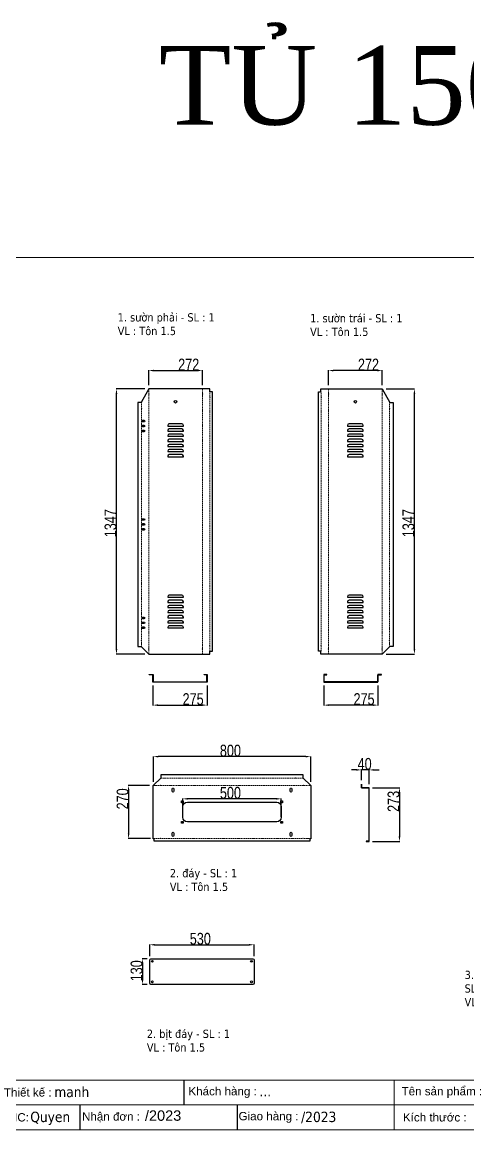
# Model space of a CAD drawing. Header units: inches. Extents: x 21 to 136330, y 8 to 58290.
# Drawn here: x 33193 to 35459, y 11482 to 17110 of the extents above; entities that cross this region are included whole.
import ezdxf
from ezdxf.enums import TextEntityAlignment as Align

# ---------------------------------------------------------------- set-up
doc = ezdxf.new("R2010")
doc.units = ezdxf.units.IN
doc.header["$MEASUREMENT"] = 0
doc.linetypes.add('HIDDEN', pattern=[9.525, 6.35, -3.175])
for name, color, linetype in [('0 KHUNG KT01', 7, 'Continuous'), ('1-EMC-ACESS', 4, 'Continuous'), ('@.0.DM. NÉT CHÍNH', 7, 'Continuous')]:
    doc.layers.add(name, color=color, linetype=linetype)
doc.layers.add('0 TĂNG CỨNG', color=7, linetype='Continuous', lineweight=15)
doc.layers.add('@.0.DM. NÉT ĐỨT', color=8, linetype='HIDDEN', lineweight=9)
doc.layers.add('@.DM. KÍCH THƯỚC', color=8, linetype='Continuous', transparency=0.2)
doc.layers.add('@.DM. KÍCH THƯỚC @ 1', color=8, linetype='Continuous', transparency=0.2)
doc.styles.add('ARIAL', font='arial.ttf')
doc.styles.add('Note Text (ISO)', font='tahoma.ttf')
doc.styles.add('roman', font='roman.shx', dxfattribs={"width": 0.8})
doc.styles.add('Tahoma (Input Text)', font='tahoma.ttf')
doc.dimstyles.new('Kích thước Duy Mạnh', dxfattribs={"dimtxt": 30, "dimasz": 25, "dimexe": 1.25, "dimexo": 20, "dimtad": 1, "dimdec": 1, "dimtxsty": 'roman', "dimcen": 2.5, "dimclrd": 8, "dimclre": 8, "dimclrt": 2, "dimadec": 0, "dimazin": 0, "dimtfac": 1, "dimtdec": 1, "dimtix": 1, "dimtmove": 0, "dimatfit": 3, "dimfxl": 1, "dimtfillclr": 1, "dimarcsym": 0})

# ---------------------------------------------------------------- blocks, each defined once
blk = doc.blocks.new('*D1231')
at = {"layer": '@.DM. KÍCH THƯỚC', "color": 8, "lineweight": -2, "transparency": 16777216}
for p, q in [((33860.2, 13250.6), (33860.2, 13379.8)), ((34660.2, 13250.6), (34660.2, 13379.8))]:
    blk.add_line(p, q, dxfattribs=at)
at = {"layer": '@.DM. KÍCH THƯỚC', "lineweight": -2, "transparency": 16777216}
blk.add_line((34635.2, 13378.5), (33885.2, 13378.5), dxfattribs=at)
at = {"layer": '@.DM. KÍCH THƯỚC', "transparency": 16777216}
for points in [[(33885.2, 13382.7), (33885.2, 13374.4), (33860.2, 13378.5)], [(34635.2, 13382.7), (34635.2, 13374.4), (34660.2, 13378.5)]]:
    blk.add_solid(points, dxfattribs=at)
at = {"layer": 'Defpoints', "color": 0, "transparency": 16777216}
for p in [(33860.2, 13378.5), (33860.2, 13230.6), (34660.2, 13230.6)]:
    blk.add_point(p, dxfattribs=at)
at = {"layer": '@.DM. KÍCH THƯỚC', "color": 2, "transparency": 16777216, "insert": (34198.5, 13439.1), "char_height": 60, "attachment_point": 1, "style": 'roman'}
blk.add_mtext('800', dxfattribs=at)
blk = doc.blocks.new('*D1232')
at = {"layer": '@.DM. KÍCH THƯỚC', "color": 8, "lineweight": -2, "transparency": 16777216}
for p, q in [((33842.2, 12365.6), (33842.2, 12423.9)), ((34372.2, 12365.6), (34372.2, 12423.9))]:
    blk.add_line(p, q, dxfattribs=at)
at = {"layer": '@.DM. KÍCH THƯỚC', "lineweight": -2, "transparency": 16777216}
blk.add_line((33867.2, 12422.6), (34347.2, 12422.6), dxfattribs=at)
at = {"layer": '@.DM. KÍCH THƯỚC', "transparency": 16777216}
for points in [[(33867.2, 12426.8), (33867.2, 12418.4), (33842.2, 12422.6)], [(34347.2, 12426.8), (34347.2, 12418.4), (34372.2, 12422.6)]]:
    blk.add_solid(points, dxfattribs=at)
at = {"layer": 'Defpoints', "color": 0, "transparency": 16777216}
for p in [(34372.2, 12422.6), (33842.2, 12345.6), (34372.2, 12345.6)]:
    blk.add_point(p, dxfattribs=at)
at = {"layer": '@.DM. KÍCH THƯỚC', "color": 2, "transparency": 16777216, "insert": (34045.5, 12483.2), "char_height": 60, "attachment_point": 1, "style": 'roman'}
blk.add_mtext('530', dxfattribs=at)
blk = doc.blocks.new('*D1233')
at = {"layer": '@.DM. KÍCH THƯỚC', "color": 8, "lineweight": -2, "transparency": 16777216}
for p, q in [((33828.2, 12351.6), (33804.2, 12351.6)), ((33828.2, 12221.6), (33804.2, 12221.6))]:
    blk.add_line(p, q, dxfattribs=at)
at = {"layer": '@.DM. KÍCH THƯỚC', "lineweight": -2, "transparency": 16777216}
blk.add_line((33805.5, 12326.6), (33805.5, 12246.6), dxfattribs=at)
at = {"layer": '@.DM. KÍCH THƯỚC', "transparency": 16777216}
for points in [[(33801.3, 12326.6), (33809.6, 12326.6), (33805.5, 12351.6)], [(33801.3, 12246.6), (33809.6, 12246.6), (33805.5, 12221.6)]]:
    blk.add_solid(points, dxfattribs=at)
at = {"layer": 'Defpoints', "color": 0, "transparency": 16777216}
for p in [(33848.2, 12351.6), (33805.5, 12221.6), (33848.2, 12221.6)]:
    blk.add_point(p, dxfattribs=at)
at = {"layer": '@.DM. KÍCH THƯỚC', "color": 2, "transparency": 16777216, "insert": (33744.8, 12236.9), "char_height": 60, "attachment_point": 1, "rotation": 90, "style": 'roman'}
blk.add_mtext('130', dxfattribs=at)
blk = doc.blocks.new('*D1234')
at = {"layer": '@.DM. KÍCH THƯỚC', "color": 8, "lineweight": -2, "transparency": 16777216}
for p, q in [((34010.2, 13072.5), (34010.2, 13165.3)), ((34510.2, 13072.5), (34510.2, 13165.3))]:
    blk.add_line(p, q, dxfattribs=at)
at = {"layer": '@.DM. KÍCH THƯỚC', "lineweight": -2, "transparency": 16777216}
blk.add_line((34485.2, 13164.1), (34035.2, 13164.1), dxfattribs=at)
at = {"layer": '@.DM. KÍCH THƯỚC', "transparency": 16777216}
for points in [[(34035.2, 13168.3), (34035.2, 13159.9), (34010.2, 13164.1)], [(34485.2, 13168.3), (34485.2, 13159.9), (34510.2, 13164.1)]]:
    blk.add_solid(points, dxfattribs=at)
at = {"layer": 'Defpoints', "color": 0, "transparency": 16777216}
for p in [(34010.2, 13164.1), (34010.2, 13052.5), (34510.2, 13052.5)]:
    blk.add_point(p, dxfattribs=at)
at = {"layer": '@.DM. KÍCH THƯỚC', "color": 2, "transparency": 16777216, "insert": (34198.5, 13224.7), "char_height": 60, "attachment_point": 1, "style": 'roman'}
blk.add_mtext('500', dxfattribs=at)
blk = doc.blocks.new('*D1236')
at = {"layer": '@.DM. KÍCH THƯỚC', "color": 8, "lineweight": -2, "transparency": 16777216}
for p, q in [((33836.9, 15266.6), (33836.9, 15341.2)), ((34109.3, 15266.6), (34109.3, 15341.2))]:
    blk.add_line(p, q, dxfattribs=at)
at = {"layer": '@.DM. KÍCH THƯỚC', "lineweight": -2, "transparency": 16777216}
blk.add_line((33861.9, 15339.9), (34084.3, 15339.9), dxfattribs=at)
at = {"layer": '@.DM. KÍCH THƯỚC', "transparency": 16777216}
for points in [[(33861.9, 15344.1), (33861.9, 15335.7), (33836.9, 15339.9)], [(34084.3, 15344.1), (34084.3, 15335.7), (34109.3, 15339.9)]]:
    blk.add_solid(points, dxfattribs=at)
at = {"layer": 'Defpoints', "color": 0, "transparency": 16777216}
for p in [(34109.3, 15339.9), (33836.9, 15246.6), (34109.3, 15246.6)]:
    blk.add_point(p, dxfattribs=at)
at = {"layer": '@.DM. KÍCH THƯỚC', "color": 2, "transparency": 16777216, "insert": (33986.4, 15400.5), "char_height": 60, "attachment_point": 1, "style": 'roman'}
blk.add_mtext('272', dxfattribs=at)
blk = doc.blocks.new('*D1237')
at = {"layer": '@.DM. KÍCH THƯỚC', "color": 8, "lineweight": -2, "transparency": 16777216}
for p, q in [((33816.9, 15246.6), (33671.6, 15246.6)), ((33816.3, 13899.6), (33671.6, 13899.6))]:
    blk.add_line(p, q, dxfattribs=at)
at = {"layer": '@.DM. KÍCH THƯỚC', "lineweight": -2, "transparency": 16777216}
blk.add_line((33672.8, 13924.6), (33672.8, 15221.6), dxfattribs=at)
at = {"layer": '@.DM. KÍCH THƯỚC', "transparency": 16777216}
for points in [[(33668.7, 15221.6), (33677, 15221.6), (33672.8, 15246.6)], [(33668.7, 13924.6), (33677, 13924.6), (33672.8, 13899.6)]]:
    blk.add_solid(points, dxfattribs=at)
at = {"layer": 'Defpoints', "color": 0, "transparency": 16777216}
for p in [(33672.8, 15246.6), (33836.9, 15246.6), (33836.3, 13899.6)]:
    blk.add_point(p, dxfattribs=at)
at = {"layer": '@.DM. KÍCH THƯỚC', "color": 2, "transparency": 16777216, "insert": (33612.2, 14493.1), "char_height": 60, "attachment_point": 1, "rotation": 90, "style": 'roman'}
blk.add_mtext('1347', dxfattribs=at)
blk = doc.blocks.new('*D1240')
at = {"layer": '@.DM. KÍCH THƯỚC', "color": 8, "lineweight": -2, "transparency": 16777216}
for p, q in [((33841.1, 13232.3), (33733.1, 13232.3)), ((33845.2, 12961.9), (33733.1, 12961.9))]:
    blk.add_line(p, q, dxfattribs=at)
at = {"layer": '@.DM. KÍCH THƯỚC', "lineweight": -2, "transparency": 16777216}
blk.add_line((33734.3, 13207.3), (33734.3, 12986.9), dxfattribs=at)
at = {"layer": '@.DM. KÍCH THƯỚC', "transparency": 16777216}
for points in [[(33730.2, 13207.3), (33738.5, 13207.3), (33734.3, 13232.3)], [(33730.2, 12986.9), (33738.5, 12986.9), (33734.3, 12961.9)]]:
    blk.add_solid(points, dxfattribs=at)
at = {"layer": 'Defpoints', "color": 0, "transparency": 16777216}
for p in [(33861.1, 13232.3), (33734.3, 12961.9), (33865.2, 12961.9)]:
    blk.add_point(p, dxfattribs=at)
at = {"layer": '@.DM. KÍCH THƯỚC', "color": 2, "transparency": 16777216, "insert": (33673.7, 13110.4), "char_height": 60, "attachment_point": 1, "rotation": 90, "style": 'roman'}
blk.add_mtext('270', dxfattribs=at)
blk = doc.blocks.new('*D1241')
at = {"layer": '@.DM. KÍCH THƯỚC', "color": 8, "lineweight": -2, "transparency": 16777216}
for p, q in [((34974.6, 13220.8), (35112.6, 13220.8)), ((34974.6, 12947.8), (35112.6, 12947.8))]:
    blk.add_line(p, q, dxfattribs=at)
at = {"layer": '@.DM. KÍCH THƯỚC', "lineweight": -2, "transparency": 16777216}
blk.add_line((35111.4, 13195.8), (35111.4, 12972.8), dxfattribs=at)
at = {"layer": '@.DM. KÍCH THƯỚC', "transparency": 16777216}
for points in [[(35107.2, 13195.8), (35115.5, 13195.8), (35111.4, 13220.8)], [(35107.2, 12972.8), (35115.5, 12972.8), (35111.4, 12947.8)]]:
    blk.add_solid(points, dxfattribs=at)
at = {"layer": 'Defpoints', "color": 0, "transparency": 16777216}
for p in [(34954.6, 13220.8), (34954.6, 12947.8), (35111.4, 12947.8)]:
    blk.add_point(p, dxfattribs=at)
at = {"layer": '@.DM. KÍCH THƯỚC', "color": 2, "transparency": 16777216, "insert": (35050.8, 13097.6), "char_height": 60, "attachment_point": 1, "rotation": 90, "style": 'roman'}
blk.add_mtext('273', dxfattribs=at)
blk = doc.blocks.new('*D1242')
at = {"layer": '@.DM. KÍCH THƯỚC', "color": 8, "lineweight": -2, "transparency": 16777216}
for p, q in [((33858.1, 13739.3), (33858.1, 13638.9)), ((34133.1, 13739.3), (34133.1, 13638.9))]:
    blk.add_line(p, q, dxfattribs=at)
at = {"layer": '@.DM. KÍCH THƯỚC', "lineweight": -2, "transparency": 16777216}
blk.add_line((33883.1, 13640.2), (34108.1, 13640.2), dxfattribs=at)
at = {"layer": '@.DM. KÍCH THƯỚC', "transparency": 16777216}
for points in [[(33883.1, 13644.4), (33883.1, 13636), (33858.1, 13640.2)], [(34108.1, 13644.4), (34108.1, 13636), (34133.1, 13640.2)]]:
    blk.add_solid(points, dxfattribs=at)
at = {"layer": 'Defpoints', "color": 0, "transparency": 16777216}
for p in [(33858.1, 13759.3), (34133.1, 13759.3), (34133.1, 13640.2)]:
    blk.add_point(p, dxfattribs=at)
at = {"layer": '@.DM. KÍCH THƯỚC', "color": 2, "transparency": 16777216, "insert": (34008.9, 13700.8), "char_height": 60, "attachment_point": 1, "style": 'roman'}
blk.add_mtext('275', dxfattribs=at)
blk = doc.blocks.new('*D1248')
at = {"layer": '@.DM. KÍCH THƯỚC', "lineweight": -2, "transparency": 16777216}
for p, q in [((34892.6, 13311.1), (34867.6, 13311.1)), ((34957.6, 13311.1), (34917.6, 13311.1)), ((34982.6, 13311.1), (35007.6, 13311.1))]:
    blk.add_line(p, q, dxfattribs=at)
at = {"layer": '@.DM. KÍCH THƯỚC', "color": 8, "lineweight": -2, "transparency": 16777216}
for p, q in [((34917.6, 13259.3), (34917.6, 13312.4)), ((34957.6, 13237.8), (34957.6, 13312.4))]:
    blk.add_line(p, q, dxfattribs=at)
at = {"layer": '@.DM. KÍCH THƯỚC', "transparency": 16777216}
for points in [[(34892.6, 13315.3), (34892.6, 13306.9), (34917.6, 13311.1)], [(34982.6, 13315.3), (34982.6, 13306.9), (34957.6, 13311.1)]]:
    blk.add_solid(points, dxfattribs=at)
at = {"layer": 'Defpoints', "color": 0, "transparency": 16777216}
for p in [(34917.6, 13311.1), (34917.6, 13239.3), (34957.6, 13217.8)]:
    blk.add_point(p, dxfattribs=at)
at = {"layer": '@.DM. KÍCH THƯỚC', "color": 2, "transparency": 16777216, "insert": (34898.7, 13371.7), "char_height": 60, "attachment_point": 1, "style": 'roman'}
blk.add_mtext('40', dxfattribs=at)
blk = doc.blocks.new('*D1283')
at = {"layer": '@.DM. KÍCH THƯỚC', "color": 8, "lineweight": -2, "transparency": 16777216}
for p, q in [((34750.9, 15266.6), (34750.9, 15341.2)), ((35023.2, 15266.6), (35023.2, 15341.2))]:
    blk.add_line(p, q, dxfattribs=at)
at = {"layer": '@.DM. KÍCH THƯỚC', "lineweight": -2, "transparency": 16777216}
blk.add_line((34998.2, 15339.9), (34775.9, 15339.9), dxfattribs=at)
at = {"layer": '@.DM. KÍCH THƯỚC', "transparency": 16777216}
for points in [[(34775.9, 15344.1), (34775.9, 15335.7), (34750.9, 15339.9)], [(34998.2, 15344.1), (34998.2, 15335.7), (35023.2, 15339.9)]]:
    blk.add_solid(points, dxfattribs=at)
at = {"layer": 'Defpoints', "color": 0, "transparency": 16777216}
for p in [(34750.9, 15339.9), (34750.9, 15246.6), (35023.2, 15246.6)]:
    blk.add_point(p, dxfattribs=at)
at = {"layer": '@.DM. KÍCH THƯỚC', "color": 2, "transparency": 16777216, "insert": (34900.3, 15400.5), "char_height": 60, "attachment_point": 1, "style": 'roman'}
blk.add_mtext('272', dxfattribs=at)
blk = doc.blocks.new('*D1284')
at = {"layer": '@.DM. KÍCH THƯỚC', "color": 8, "lineweight": -2, "transparency": 16777216}
for p, q in [((35043.2, 15246.6), (35188.6, 15246.6)), ((35043.8, 13899.6), (35188.6, 13899.6))]:
    blk.add_line(p, q, dxfattribs=at)
at = {"layer": '@.DM. KÍCH THƯỚC', "lineweight": -2, "transparency": 16777216}
blk.add_line((35187.3, 13924.6), (35187.3, 15221.6), dxfattribs=at)
at = {"layer": '@.DM. KÍCH THƯỚC', "transparency": 16777216}
for points in [[(35183.1, 15221.6), (35191.5, 15221.6), (35187.3, 15246.6)], [(35183.1, 13924.6), (35191.5, 13924.6), (35187.3, 13899.6)]]:
    blk.add_solid(points, dxfattribs=at)
at = {"layer": 'Defpoints', "color": 0, "transparency": 16777216}
for p in [(35023.2, 15246.6), (35187.3, 15246.6), (35023.8, 13899.6)]:
    blk.add_point(p, dxfattribs=at)
at = {"layer": '@.DM. KÍCH THƯỚC', "color": 2, "transparency": 16777216, "insert": (35126.7, 14493.1), "char_height": 60, "attachment_point": 1, "rotation": 90, "style": 'roman'}
blk.add_mtext('1347', dxfattribs=at)
blk = doc.blocks.new('*D1285')
at = {"layer": '@.DM. KÍCH THƯỚC', "color": 8, "lineweight": -2, "transparency": 16777216}
for p, q in [((34727.1, 13739.3), (34727.1, 13638.9)), ((35002.1, 13739.3), (35002.1, 13638.9))]:
    blk.add_line(p, q, dxfattribs=at)
at = {"layer": '@.DM. KÍCH THƯỚC', "lineweight": -2, "transparency": 16777216}
blk.add_line((34977.1, 13640.2), (34752.1, 13640.2), dxfattribs=at)
at = {"layer": '@.DM. KÍCH THƯỚC', "transparency": 16777216}
for points in [[(34752.1, 13644.4), (34752.1, 13636), (34727.1, 13640.2)], [(34977.1, 13644.4), (34977.1, 13636), (35002.1, 13640.2)]]:
    blk.add_solid(points, dxfattribs=at)
at = {"layer": 'Defpoints', "color": 0, "transparency": 16777216}
for p in [(34727.1, 13759.3), (35002.1, 13759.3), (34727.1, 13640.2)]:
    blk.add_point(p, dxfattribs=at)
at = {"layer": '@.DM. KÍCH THƯỚC', "color": 2, "transparency": 16777216, "insert": (34877.8, 13700.8), "char_height": 60, "attachment_point": 1, "style": 'roman'}
blk.add_mtext('275', dxfattribs=at)
blk = doc.blocks.new('KHUNG KT1')
at = {"color": 7}
for p, q in [((7128, -4752), (0, -4752)), ((2294.1, -4752), (2294.1, -5040)), ((4848, -4896), (0, -4896))]:
    blk.add_line(p, q, dxfattribs=at)
blk.add_lwpolyline([(0, 0), (7128, 0), (7128, -5040), (0, -5040)], close=True, dxfattribs=at)
at = {"layer": '0 KHUNG KT01'}
for p, q in [((1077.9, -4752), (1077.9, -4896)), ((476.3, -4896), (476.3, -5040)), ((1385.1, -4896), (1385.1, -5040))]:
    blk.add_line(p, q, dxfattribs=at)
at = {"color": 2, "char_height": 48, "width": 2202.321, "attachment_point": 4, "style": 'ARIAL'}
for s, insert in [('  Thiết kế :', (0, -4824)), ('  Khách hàng :', (1066.9, -4824)), ('  Tên sản phẩm :', (2299.1, -4824)), ('CNC:', (18.2, -4968)), ('  Nhận đơn :', (451.9, -4968)), ('  Giao hàng :', (1356.7, -4968)), ('  Kích thước :', (2307, -4968))]:
    blk.add_mtext(s, dxfattribs=dict(at, insert=insert))
at = {"color": 1, "style": 'Tahoma (Input Text)', "flags": 8}
for tag, p in [('#01', (328.9, -4851.1)), ('#03', (1514.7, -4846.3)), ('#05', (2819, -4851.1)), ('#07', (4424, -4851.1)), ('#09', (5172.9, -4851.1)), ('#02', (189.8, -4995.1)), ('#04', (1755.3, -4995.1)), ('#06', (2727.8, -4995.1)), ('#08', (4382.7, -4995.1)), ('#10', (5172.9, -4995.1))]:
    blk.add_attdef(tag, p, '', height=60, dxfattribs=at)
blk.add_attdef('#11', text='', height=60, dxfattribs=at).set_placement((6996, -4961.6), align=Align.CENTER)
at = {"layer": '0 TĂNG CỨNG', "color": 1, "style": 'ARIAL'}
blk.add_attdef('#12', (852.8, -4987.6), '', height=60, dxfattribs=at)

msp = doc.modelspace()

# ---------------------------------------------------------------- linework, layer by layer
at = {"layer": '@.0.DM. NÉT CHÍNH', "color": 1}
for p, q in [((33836.8998, 15220.9637), (33836.8998, 15219.4637)), ((34109.2928, 15222.1199), (34109.2928, 15220.6199)), ((34146.6857, 15202.5832), (34146.6857, 15201.0832)), ((34713.4629, 15202.5832), (34713.4629, 15201.0832)), ((34750.8558, 15222.1199), (34750.8558, 15220.6199)), ((35023.2488, 15220.9637), (35023.2488, 15219.4637)), ((33799.5069, 15149.3758), (33799.5069, 15147.8758)), ((35060.6417, 15149.3758), (35060.6417, 15147.8758)), ((33799.5069, 13966.7031), (33799.5069, 13968.2031)), ((35060.6417, 13966.7031), (35060.6417, 13968.2031)), ((33836.8998, 13925.2625), (33836.8998, 13926.7625)), ((34109.2928, 13924.1064), (34109.2928, 13925.6064)), ((34146.6857, 13943.643), (34146.6857, 13945.143)), ((34713.4629, 13943.643), (34713.4629, 13945.143)), ((34750.8558, 13924.1064), (34750.8558, 13925.6064)), ((35023.2488, 13925.2625), (35023.2488, 13926.7625)), ((33898.6184, 13232.3175), (33897.1184, 13232.3175)), ((33936.3492, 13269.7104), (33934.8492, 13269.7104)), ((34584.9863, 13269.7104), (34583.4863, 13269.7104)), ((34622.8983, 13232.3175), (34621.3983, 13232.3175)), ((33897.7101, 12961.9246), (33896.2101, 12961.9246)), ((34621.5643, 12961.9246), (34620.0643, 12961.9246))]:
    msp.add_line(p, q, dxfattribs=at)
at = {"layer": '@.0.DM. NÉT CHÍNH'}
for p, q in [((34146.7133, 15232.6131), (34147.9378, 15232.6131)), ((34713.4353, 15232.6131), (34712.2108, 15232.6131)), ((34146.7133, 13913.6131), (34147.9378, 13913.6131)), ((34713.4353, 13913.6131), (34712.2108, 13913.6131)), ((33865.1919, 12960.6575), (33865.1919, 12961.8891)), ((34655.1919, 12960.6575), (34655.1919, 12961.8891))]:
    msp.add_line(p, q, dxfattribs=at)
for points in [[(33836.7034, 13899.6131), (34147.9892, 13899.6131), (34147.9892, 13913.6131), (34160.3821, 13913.6131), (34160.3821, 15232.6131), (34147.9892, 15232.6131), (34147.9892, 15246.6131), (33837.3462, 15246.6131), (33798.2034, 15178.1131), (33780.8105, 15178.1131), (33780.8105, 13938.1131), (33798.2034, 13938.1131)], [(35023.4452, 13899.6131), (34712.1594, 13899.6131), (34712.1594, 13913.6131), (34699.7665, 13913.6131), (34699.7665, 15232.6131), (34712.1594, 15232.6131), (34712.1594, 15246.6131), (35022.8024, 15246.6131), (35061.9452, 15178.1131), (35079.3381, 15178.1131), (35079.3381, 13938.1131), (35061.9452, 13938.1131)], [(33839.5892, 13796.2955), (33859.5892, 13796.2955), (33859.5892, 13757.7955), (34131.5892, 13757.7955), (34131.5892, 13794.7955), (34118.0892, 13794.7955), (34118.0892, 13796.2955), (34133.0892, 13796.2955), (34133.0892, 13756.2955), (33858.0892, 13756.2955), (33858.0892, 13794.7955), (33839.5892, 13794.7955)], [(35020.5594, 13796.2955), (35000.5594, 13796.2955), (35000.5594, 13757.7955), (34728.5594, 13757.7955), (34728.5594, 13794.7955), (34742.0594, 13794.7955), (34742.0594, 13796.2955), (34727.0594, 13796.2955), (34727.0594, 13756.2955), (35002.0594, 13756.2955), (35002.0594, 13794.7955), (35020.5594, 13794.7955)], [(34620.1919, 13271.014), (34660.1919, 13231.014), (34660.1919, 12960.6211), (34655.1919, 12960.6211), (34655.1919, 12948.2281), (33865.1919, 12948.2281), (33865.1919, 12960.6211), (33860.1919, 12960.6211), (33860.1919, 13231.014), (33900.1919, 13271.014), (33900.1919, 13288.4069), (34620.1919, 13288.4069)], [(34957.5999, 13220.8315), (34919.0999, 13220.8315), (34919.0999, 13239.3315), (34917.5999, 13239.3315), (34917.5999, 13219.3315), (34956.0999, 13219.3315), (34956.0999, 12949.3315), (34942.5999, 12949.3315), (34942.5999, 12947.8315), (34957.5999, 12947.8315)]]:
    msp.add_lwpolyline(points, close=True, dxfattribs=at)
at = {"layer": '@.0.DM. NÉT CHÍNH', "color": 2}
for points in [[(33812.7034, 15079.1131), (33806.7034, 15079.1131, -1), (33806.7034, 15087.1131), (33812.7034, 15087.1131, -1)], [(33806.7034, 15062.1131), (33812.7034, 15062.1131, -1), (33812.7034, 15054.1131), (33806.7034, 15054.1131, -1)], [(33806.7034, 15037.1131), (33812.7034, 15037.1131, -1), (33812.7034, 15029.1131), (33806.7034, 15029.1131, -1)], [(34005.0963, 15069.1131), (33941.0963, 15069.1131, 0.414213562), (33933.0963, 15061.1131), (33933.0963, 15058.1131), (34013.0963, 15058.1131), (34013.0963, 15061.1131, 0.414213562)], [(34005.0963, 15043.1131), (33941.0963, 15043.1131, 0.414213562), (33933.0963, 15035.1131), (33933.0963, 15032.1131), (34013.0963, 15032.1131), (34013.0963, 15035.1131, 0.414213562)], [(34919.0523, 15069.1131), (34855.0523, 15069.1131, 0.414213562), (34847.0523, 15061.1131), (34847.0523, 15058.1131), (34927.0523, 15058.1131), (34927.0523, 15061.1131, 0.414213562)], [(34919.0523, 15043.1131), (34855.0523, 15043.1131, 0.414213562), (34847.0523, 15035.1131), (34847.0523, 15032.1131), (34927.0523, 15032.1131), (34927.0523, 15035.1131, 0.414213562)], [(34005.0963, 15017.1131), (33941.0963, 15017.1131, 0.414213562), (33933.0963, 15009.1131), (33933.0963, 15006.1131), (34013.0963, 15006.1131), (34013.0963, 15009.1131, 0.414213562)], [(34005.0963, 14991.1131), (33941.0963, 14991.1131, 0.414213562), (33933.0963, 14983.1131), (33933.0963, 14980.1131), (34013.0963, 14980.1131), (34013.0963, 14983.1131, 0.414213562)], [(34919.0523, 15017.1131), (34855.0523, 15017.1131, 0.414213562), (34847.0523, 15009.1131), (34847.0523, 15006.1131), (34927.0523, 15006.1131), (34927.0523, 15009.1131, 0.414213562)], [(34919.0523, 14991.1131), (34855.0523, 14991.1131, 0.414213562), (34847.0523, 14983.1131), (34847.0523, 14980.1131), (34927.0523, 14980.1131), (34927.0523, 14983.1131, 0.414213562)], [(34005.0963, 14965.1131), (33941.0963, 14965.1131, 0.414213562), (33933.0963, 14957.1131), (33933.0963, 14954.1131), (34013.0963, 14954.1131), (34013.0963, 14957.1131, 0.414213562)], [(34005.0963, 14939.1131), (33941.0963, 14939.1131, 0.414213562), (33933.0963, 14931.1131), (33933.0963, 14928.1131), (34013.0963, 14928.1131), (34013.0963, 14931.1131, 0.414213562)], [(34919.0523, 14965.1131), (34855.0523, 14965.1131, 0.414213562), (34847.0523, 14957.1131), (34847.0523, 14954.1131), (34927.0523, 14954.1131), (34927.0523, 14957.1131, 0.414213562)], [(34919.0523, 14939.1131), (34855.0523, 14939.1131, 0.414213562), (34847.0523, 14931.1131), (34847.0523, 14928.1131), (34927.0523, 14928.1131), (34927.0523, 14931.1131, 0.414213562)], [(34005.0963, 14913.1131), (33941.0963, 14913.1131, 0.414213562), (33933.0963, 14905.1131), (33933.0963, 14902.1131), (34013.0963, 14902.1131), (34013.0963, 14905.1131, 0.414213562)], [(34919.0523, 14913.1131), (34855.0523, 14913.1131, 0.414213562), (34847.0523, 14905.1131), (34847.0523, 14902.1131), (34927.0523, 14902.1131), (34927.0523, 14905.1131, 0.414213562)], [(33812.7034, 14579.1131), (33806.7034, 14579.1131, -1), (33806.7034, 14587.1131), (33812.7034, 14587.1131, -1)], [(33812.7034, 14554.1131), (33806.7034, 14554.1131, -1), (33806.7034, 14562.1131), (33812.7034, 14562.1131, -1)], [(33812.7034, 14529.1131), (33806.7034, 14529.1131, -1), (33806.7034, 14537.1131), (33812.7034, 14537.1131, -1)], [(34005.0963, 14199.1131), (33941.0963, 14199.1131, 0.414213562), (33933.0963, 14191.1131), (33933.0963, 14188.1131), (34013.0963, 14188.1131), (34013.0963, 14191.1131, 0.414213562)], [(34919.0523, 14199.1131), (34855.0523, 14199.1131, 0.414213562), (34847.0523, 14191.1131), (34847.0523, 14188.1131), (34927.0523, 14188.1131), (34927.0523, 14191.1131, 0.414213562)], [(34005.0963, 14173.1131), (33941.0963, 14173.1131, 0.414213562), (33933.0963, 14165.1131), (33933.0963, 14162.1131), (34013.0963, 14162.1131), (34013.0963, 14165.1131, 0.414213562)], [(34005.0963, 14147.1131), (33941.0963, 14147.1131, 0.414213562), (33933.0963, 14139.1131), (33933.0963, 14136.1131), (34013.0963, 14136.1131), (34013.0963, 14139.1131, 0.414213562)], [(34919.0523, 14173.1131), (34855.0523, 14173.1131, 0.414213562), (34847.0523, 14165.1131), (34847.0523, 14162.1131), (34927.0523, 14162.1131), (34927.0523, 14165.1131, 0.414213562)], [(34919.0523, 14147.1131), (34855.0523, 14147.1131, 0.414213562), (34847.0523, 14139.1131), (34847.0523, 14136.1131), (34927.0523, 14136.1131), (34927.0523, 14139.1131, 0.414213562)], [(33806.7034, 14087.1131), (33812.7034, 14087.1131, -1), (33812.7034, 14079.1131), (33806.7034, 14079.1131, -1)], [(34005.0963, 14121.1131), (33941.0963, 14121.1131, 0.414213562), (33933.0963, 14113.1131), (33933.0963, 14110.1131), (34013.0963, 14110.1131), (34013.0963, 14113.1131, 0.414213562)], [(34005.0963, 14095.1131), (33941.0963, 14095.1131, 0.414213562), (33933.0963, 14087.1131), (33933.0963, 14084.1131), (34013.0963, 14084.1131), (34013.0963, 14087.1131, 0.414213562)], [(34919.0523, 14121.1131), (34855.0523, 14121.1131, 0.414213562), (34847.0523, 14113.1131), (34847.0523, 14110.1131), (34927.0523, 14110.1131), (34927.0523, 14113.1131, 0.414213562)], [(34919.0523, 14095.1131), (34855.0523, 14095.1131, 0.414213562), (34847.0523, 14087.1131), (34847.0523, 14084.1131), (34927.0523, 14084.1131), (34927.0523, 14087.1131, 0.414213562)], [(33806.7034, 14062.1131), (33812.7034, 14062.1131, -1), (33812.7034, 14054.1131), (33806.7034, 14054.1131, -1)], [(33806.7034, 14037.1131), (33812.7034, 14037.1131, -1), (33812.7034, 14029.1131), (33806.7034, 14029.1131, -1)], [(34005.0963, 14069.1131), (33941.0963, 14069.1131, 0.414213562), (33933.0963, 14061.1131), (33933.0963, 14058.1131), (34013.0963, 14058.1131), (34013.0963, 14061.1131, 0.414213562)], [(34005.0963, 14043.1131), (33941.0963, 14043.1131, 0.414213562), (33933.0963, 14035.1131), (33933.0963, 14032.1131), (34013.0963, 14032.1131), (34013.0963, 14035.1131, 0.414213562)], [(34919.0523, 14069.1131), (34855.0523, 14069.1131, 0.414213562), (34847.0523, 14061.1131), (34847.0523, 14058.1131), (34927.0523, 14058.1131), (34927.0523, 14061.1131, 0.414213562)], [(34919.0523, 14043.1131), (34855.0523, 14043.1131, 0.414213562), (34847.0523, 14035.1131), (34847.0523, 14032.1131), (34927.0523, 14032.1131), (34927.0523, 14035.1131, 0.414213562)], [(33955.6919, 13202.6211), (33955.6919, 13214.6211, -1), (33964.6919, 13214.6211), (33964.6919, 13202.6211, -1)], [(34564.6919, 13214.6211), (34564.6919, 13202.6211, -1), (34555.6919, 13202.6211), (34555.6919, 13214.6211, -1)], [(34487.1919, 13047.1211), (34033.1919, 13047.1211, -0.414213562), (34010.1919, 13070.1211), (34010.1919, 13124.1211, -0.414213562), (34033.1919, 13147.1211), (34487.1919, 13147.1211, -0.414213562), (34510.1919, 13124.1211), (34510.1919, 13070.1211, -0.414213562)], [(33964.6919, 12989.6211), (33964.6919, 12977.6211, -1), (33955.6919, 12977.6211), (33955.6919, 12989.6211, -1)], [(34555.6919, 12977.6211), (34555.6919, 12989.6211, -1), (34564.6919, 12989.6211), (34564.6919, 12977.6211, -1)]]:
    msp.add_lwpolyline(points, format="xyb", close=True, dxfattribs=at)
for points in [[(34012.6919, 13153.6211), (34012.6919, 13144.6211), (34003.6919, 13144.6211), (34003.6919, 13153.6211)], [(34507.6919, 13144.6211), (34507.6919, 13153.6211), (34516.6919, 13153.6211), (34516.6919, 13144.6211)], [(34012.6919, 13049.6211), (34012.6919, 13040.6211), (34003.6919, 13040.6211), (34003.6919, 13049.6211)], [(34507.6919, 13040.6211), (34507.6919, 13049.6211), (34516.6919, 13049.6211), (34516.6919, 13040.6211)]]:
    msp.add_lwpolyline(points, close=True, dxfattribs=at)
at = {"layer": '@.0.DM. NÉT CHÍNH'}
msp.add_lwpolyline([(34366.2298, 12351.5725, -0.414213562), (34372.2298, 12345.5725), (34372.2298, 12227.5725, -0.414213562), (34366.2298, 12221.5725), (33848.2298, 12221.5725, -0.414213562), (33842.2298, 12227.5725), (33842.2298, 12345.5725, -0.414213562), (33848.2298, 12351.5725)], format="xyb", close=True, dxfattribs=at)
at = {"layer": '@.0.DM. NÉT CHÍNH', "color": 2}
for centre, radius in [((33973.0963, 15181.6131), 6.5), ((34887.0523, 15181.6131), 6.5), ((33855.2298, 12338.5725), 4.5), ((34359.2298, 12338.5725), 4.5), ((33855.2298, 12234.5725), 4.5), ((34359.2298, 12234.5725), 4.5)]:
    msp.add_circle(centre, radius, dxfattribs=at)
at = {"layer": '@.0.DM. NÉT ĐỨT'}
for p, q in [((33836.8998, 15246.5754), (33836.8998, 13899.6131)), ((34109.2928, 13899.6131), (34109.2928, 15246.6131)), ((34146.6857, 13913.6131), (34146.6857, 15232.6131)), ((34713.4629, 13913.6131), (34713.4629, 15232.6131)), ((34750.8558, 13899.6131), (34750.8558, 15246.6131)), ((35023.2488, 15246.5754), (35023.2488, 13899.6131)), ((33799.5069, 13936.6131), (33799.5069, 15180.7381)), ((35060.6417, 13936.6131), (35060.6417, 15180.7381)), ((34659.3132, 13232.3175), (33861.0706, 13232.3175)), ((33898.6919, 13269.7104), (34621.6919, 13269.7104)), ((33865.1919, 12961.9246), (34655.1919, 12961.9246))]:
    msp.add_line(p, q, dxfattribs=at)

# ---------------------------------------------------------------- block references
at = {"layer": '0 TĂNG CỨNG', "color": 1}
ref = msp.add_blockref('KHUNG KT1', (33067.756, 15914.0381), dxfattribs=dict(at, xscale=0.8792977987369557, yscale=0.8792977987369557, zscale=0.8792977987369557))
ref.add_attrib('#12', '/2023', (33817.6647, 11528.4475), dxfattribs={"color": 1, "height": 52.75787, "style": 'ARIAL'})
ref.add_attrib('#01', 'manh', (33356.982, 11648.5113), dxfattribs={"layer": '0', "color": 1, "height": 52.75787, "style": 'Tahoma (Input Text)'})
ref.add_attrib('#03', '...', (34399.6445, 11652.6762), dxfattribs={"layer": '0', "color": 1, "height": 52.75787, "style": 'Tahoma (Input Text)'})
ref.add_attrib('#04', '/2023', (34611.19, 11521.8924), dxfattribs={"layer": '0', "color": 1, "height": 52.75787, "style": 'Tahoma (Input Text)'})
ref.add_attrib('#02', 'Quyen', (33234.6346, 11521.8924), dxfattribs={"layer": '0', "color": 1, "height": 52.75787, "style": 'Tahoma (Input Text)'})

# ---------------------------------------------------------------- texts
at = {"layer": '1-EMC-ACESS', "color": 1, "linetype": 'ByBlock', "lineweight": -2, "insert": (36179.0432, 16989.2295), "char_height": 400.0752, "width": 13787.318684, "attachment_point": 2, "style": 'ARIAL'}
msp.add_mtext('{\\fTimes New Roman|b0|i0|c0|p18;\\C2;TỦ 1500x800x300}', dxfattribs=at)
at = {"layer": '@.0.DM. NÉT CHÍNH', "color": 2, "char_height": 41.999999, "width": 551.411705, "attachment_point": 1, "line_spacing_factor": 0.987884, "style": 'Note Text (ISO)'}
for s, insert in [('\\fTahoma|b0|i0;1. sườn phải - SL : 1\\P\\fTahoma|b0|i0;VL : Tôn 1.5', (33679.2314, 15631.3062)), ('\\fTahoma|b0|i0;1. sườn trái - SL : 1\\P\\fTahoma|b0|i0;VL : Tôn 1.5\\P', (34657.2531, 15626.9689)), ('\\fTahoma|b0|i0;2. đáy - SL : 1\\P\\fTahoma|b0|i0;VL : Tôn 1.5\\P', (33944.128, 12807.4812)), ('3. đỡ mái \\PSL : mỗi loại 1\\PVL : Tôn 1.5', (35442.4808, 12290.8571)), ('\\fTahoma|b0|i0;2. bịt đáy - SL : 1\\P\\fTahoma|b0|i0;VL : Tôn 1.5\\P', (33827.1873, 11991.4016))]:
    msp.add_mtext(s, dxfattribs=dict(at, insert=insert))

# ---------------------------------------------------------------- dimensions: what is measured, and where the dimension line sits
at = {"layer": '@.DM. KÍCH THƯỚC @ 1', "color": 0}
for base, p1, p2, angle, override, picture, middle in [((34109.2928, 15339.9018), (33836.8998, 15246.5754), (34109.2928, 15246.6131), 180, {"dimscale": 1, "dimtxt": 60, "dimdec": 0, "dimclrd": 256, "dimtdec": 0, "dimtix": 1, "dimtofl": 0, "dimtmove": 0, "dimatfit": 1}, '*D1236', (34048.0963, 15339.9018)), ((33672.8327, 15246.6131), (33836.3344, 13899.6131), (33836.9219, 15246.6131), 270, {"dimscale": 1, "dimtxt": 60, "dimdec": 0, "dimclrd": 256, "dimtdec": 0, "dimtix": 1, "dimtofl": 0, "dimtmove": 0, "dimatfit": 1}, '*D1237', (33672.8327, 14573.1131)), ((35187.3159, 15246.6131), (35023.8142, 13899.6131), (35023.2267, 15246.6131), 270, {"dimscale": 1, "dimtxt": 60, "dimdec": 0, "dimclrd": 256, "dimtdec": 0, "dimtix": 1, "dimtofl": 0, "dimtmove": 0, "dimatfit": 1}, '*D1284', (35187.3159, 14573.1131)), ((34727.0594, 13640.1921), (35002.0594, 13759.2955), (34727.0594, 13759.2955), 180, {"dimscale": 1, "dimtxt": 60, "dimdec": 0, "dimclrd": 256, "dimtdec": 0, "dimtix": 1, "dimtofl": 0, "dimtmove": 0, "dimatfit": 1}, '*D1285', (34939.5594, 13640.1921)), ((33860.1919, 13378.5207), (34660.1919, 13230.6211), (33860.1919, 13230.6211), 180, {"dimscale": 1, "dimtxt": 60, "dimdec": 0, "dimclrd": 256, "dimtdec": 0, "dimtix": 1, "dimtofl": 0, "dimtmove": 0, "dimatfit": 1}, '*D1231', (34260.1919, 13378.5207)), ((34917.5999, 13311.1116), (34957.5999, 13217.8315), (34917.5999, 13239.3315), 180, {"dimscale": 1, "dimtxt": 60, "dimdec": 0, "dimclrd": 256, "dimtdec": 0, "dimtix": 1, "dimtofl": 1, "dimtmove": 0, "dimatfit": 1}, '*D1248', (34937.5999, 13311.1116)), ((33734.3302, 12961.9246), (33861.0706, 13232.3175), (33865.1919, 12961.9246), 90, {"dimscale": 1, "dimtxt": 60, "dimdec": 0, "dimclrd": 256, "dimtdec": 0, "dimtix": 1, "dimtofl": 0, "dimtmove": 0, "dimatfit": 1}, '*D1240', (33734.3302, 13172.1211)), ((35111.3833, 12947.8315), (34954.5999, 13220.8315), (34954.5999, 12947.8315), 270, {"dimscale": 1, "dimtxt": 60, "dimdec": 0, "dimclrd": 256, "dimtdec": 0, "dimtix": 1, "dimtofl": 0, "dimtmove": 0, "dimatfit": 1}, '*D1241', (35111.3833, 13159.3315)), ((33805.4586, 12221.5725), (33848.2298, 12351.5725), (33848.2298, 12221.5725), 270, {"dimscale": 1, "dimtxt": 60, "dimdec": 0, "dimclrd": 256, "dimtdec": 0, "dimtix": 1, "dimtofl": 0, "dimtmove": 0, "dimatfit": 1}, '*D1233', (33805.4586, 12294.0105))]:
    dim = msp.add_linear_dim(base=base, p1=p1, p2=p2, angle=angle, dimstyle='Kích thước Duy Mạnh', override=override, dxfattribs=at)
    dim.commit()
    dim.dimension.update_dxf_attribs({"geometry": picture, "text_midpoint": middle, "dimtype": 128})
for base, p1, p2, picture, middle in [((34750.8558, 15339.9018), (35023.2488, 15246.5754), (34750.8558, 15246.6131), '*D1283', (34962.0523, 15339.9018)), ((34133.0892, 13640.1921), (33858.0892, 13759.2955), (34133.0892, 13759.2955), '*D1242', (34070.5892, 13640.1921)), ((34010.1919, 13164.0985), (34510.1919, 13052.4591), (34010.1919, 13052.4591), '*D1234', (34260.1919, 13164.0985)), ((34372.2298, 12422.6015), (33842.2298, 12345.5725), (34372.2298, 12345.5725), '*D1232', (34107.2298, 12422.6015))]:
    dim = msp.add_linear_dim(base=base, p1=p1, p2=p2, dimstyle='Kích thước Duy Mạnh', override={"dimscale": 1, "dimtxt": 60, "dimdec": 0, "dimclrd": 256, "dimtdec": 0, "dimtix": 1, "dimtofl": 0, "dimtmove": 0, "dimatfit": 1}, dxfattribs=at)
    dim.commit()
    dim.dimension.update_dxf_attribs({"geometry": picture, "text_midpoint": middle, "dimtype": 128})

doc.saveas('drawing.dxf')
